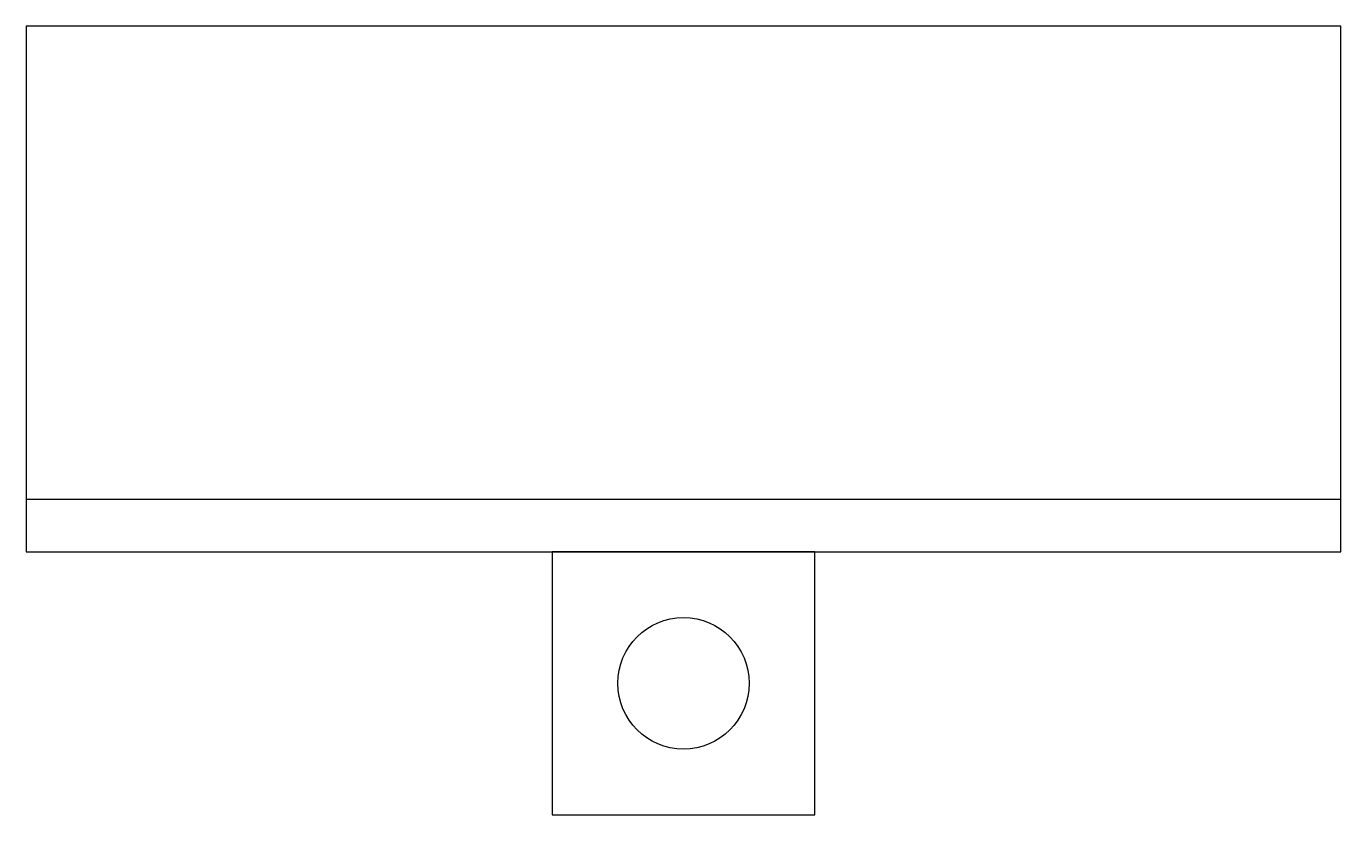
# Model space of a CAD drawing. Header units: millimetres. Extents: x 1588.5 to 1638.5, y 1466.2 to 1496.2.
import ezdxf

# ---------------------------------------------------------------- set-up
doc = ezdxf.new("R2010")
doc.units = ezdxf.units.MM

msp = doc.modelspace()

# ---------------------------------------------------------------- linework, layer by layer
msp.add_lwpolyline([(1588.458, 1476.19), (1638.458, 1476.19), (1638.458, 1496.19), (1588.458, 1496.19)], close=True)
at = {"elevation": 2}
for points in [[(1588.458, 1476.19), (1638.458, 1476.19), (1638.458, 1478.19), (1588.458, 1478.19)], [(1608.458, 1466.19), (1618.458, 1466.19), (1618.458, 1476.19), (1608.458, 1476.19)]]:
    msp.add_lwpolyline(points, close=True, dxfattribs=at)
msp.add_circle((1613.458, 1471.19, 4), 2.5)

doc.saveas('drawing.dxf')
